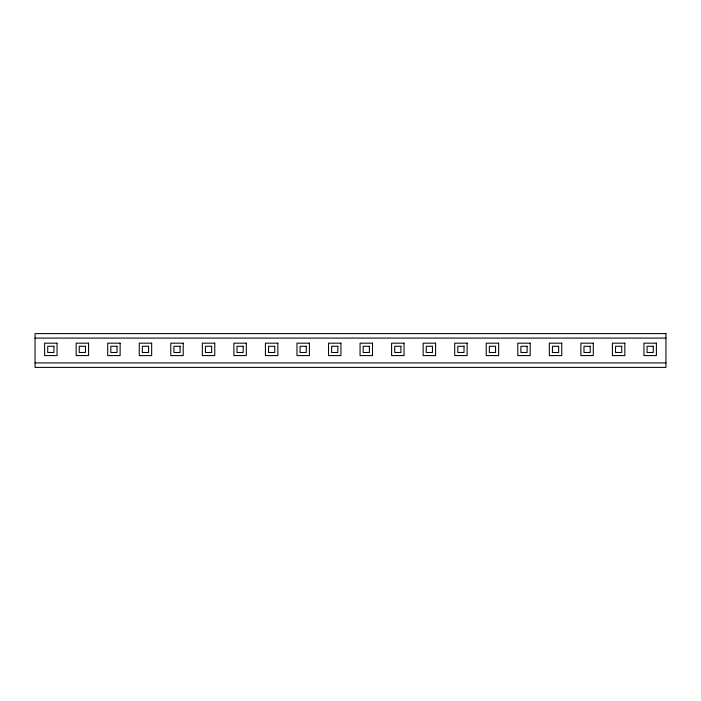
<?xml version="1.0" encoding="UTF-8"?>
<svg xmlns="http://www.w3.org/2000/svg" width="701" height="701" viewBox="0 0 701 701"><rect width="100%" height="100%" fill="white"/><g stroke="black" fill="none" stroke-linecap="round" stroke-linejoin="round"><path stroke-width="1.05" d="M35.05 338.084L665.95 338.084M35.05 362.916L665.95 362.916M665.95 333.606L35.05 333.606L35.05 367.394L665.95 367.394L665.95 333.606M57.035 343.175L44.61 343.175L44.61 355.591L57.035 355.591L57.035 343.175M88.58 343.175L76.155 343.175L76.155 355.591L88.58 355.591L88.58 343.175M120.125 343.175L107.7 343.175L107.7 355.591L120.125 355.591L120.125 343.175M151.67 343.175L139.245 343.175L139.245 355.591L151.67 355.591L151.67 343.175M183.215 343.175L170.79 343.175L170.79 355.591L183.215 355.591L183.215 343.175M214.76 343.175L202.335 343.175L202.335 355.591L214.76 355.591L214.76 343.175M246.305 343.175L233.88 343.175L233.88 355.591L246.305 355.591L246.305 343.175M277.85 343.175L265.425 343.175L265.425 355.591L277.85 355.591L277.85 343.175M309.395 343.175L296.97 343.175L296.97 355.591L309.395 355.591L309.395 343.175M340.94 343.175L328.515 343.175L328.515 355.591L340.94 355.591L340.94 343.175M372.485 343.175L360.06 343.175L360.06 355.591L372.485 355.591L372.485 343.175M404.03 343.175L391.605 343.175L391.605 355.591L404.03 355.591L404.03 343.175M435.575 343.175L423.15 343.175L423.15 355.591L435.575 355.591L435.575 343.175M467.12 343.175L454.695 343.175L454.695 355.591L467.12 355.591L467.12 343.175M498.665 343.175L486.24 343.175L486.24 355.591L498.665 355.591L498.665 343.175M530.21 343.175L517.785 343.175L517.785 355.591L530.21 355.591L530.21 343.175M561.755 343.175L549.33 343.175L549.33 355.591L561.755 355.591L561.755 343.175M593.3 343.175L580.875 343.175L580.875 355.591L593.3 355.591L593.3 343.175M624.845 343.175L612.42 343.175L612.42 355.591L624.845 355.591L624.845 343.175M656.39 343.175L643.965 343.175L643.965 355.591L656.39 355.591L656.39 343.175M53.924 346.276L47.721 346.276L47.721 352.489L53.924 352.489L53.924 346.276M85.469 346.276L79.266 346.276L79.266 352.489L85.469 352.489L85.469 346.276M117.014 346.276L110.811 346.276L110.811 352.489L117.014 352.489L117.014 346.276M148.559 346.276L142.356 346.276L142.356 352.489L148.559 352.489L148.559 346.276M180.104 346.276L173.901 346.276L173.901 352.489L180.104 352.489L180.104 346.276M211.649 346.276L205.446 346.276L205.446 352.489L211.649 352.489L211.649 346.276M243.194 346.276L236.991 346.276L236.991 352.489L243.194 352.489L243.194 346.276M274.739 346.276L268.536 346.276L268.536 352.489L274.739 352.489L274.739 346.276M306.284 346.276L300.081 346.276L300.081 352.489L306.284 352.489L306.284 346.276M337.829 346.276L331.626 346.276L331.626 352.489L337.829 352.489L337.829 346.276M369.374 346.276L363.171 346.276L363.171 352.489L369.374 352.489L369.374 346.276M400.919 346.276L394.716 346.276L394.716 352.489L400.919 352.489L400.919 346.276M432.464 346.276L426.261 346.276L426.261 352.489L432.464 352.489L432.464 346.276M464.009 346.276L457.806 346.276L457.806 352.489L464.009 352.489L464.009 346.276M495.554 346.276L489.351 346.276L489.351 352.489L495.554 352.489L495.554 346.276M527.099 346.276L520.896 346.276L520.896 352.489L527.099 352.489L527.099 346.276M558.644 346.276L552.441 346.276L552.441 352.489L558.644 352.489L558.644 346.276M590.189 346.276L583.986 346.276L583.986 352.489L590.189 352.489L590.189 346.276M621.734 346.276L615.531 346.276L615.531 352.489L621.734 352.489L621.734 346.276M653.279 346.276L647.076 346.276L647.076 352.489L653.279 352.489L653.279 346.276"/></g></svg>
